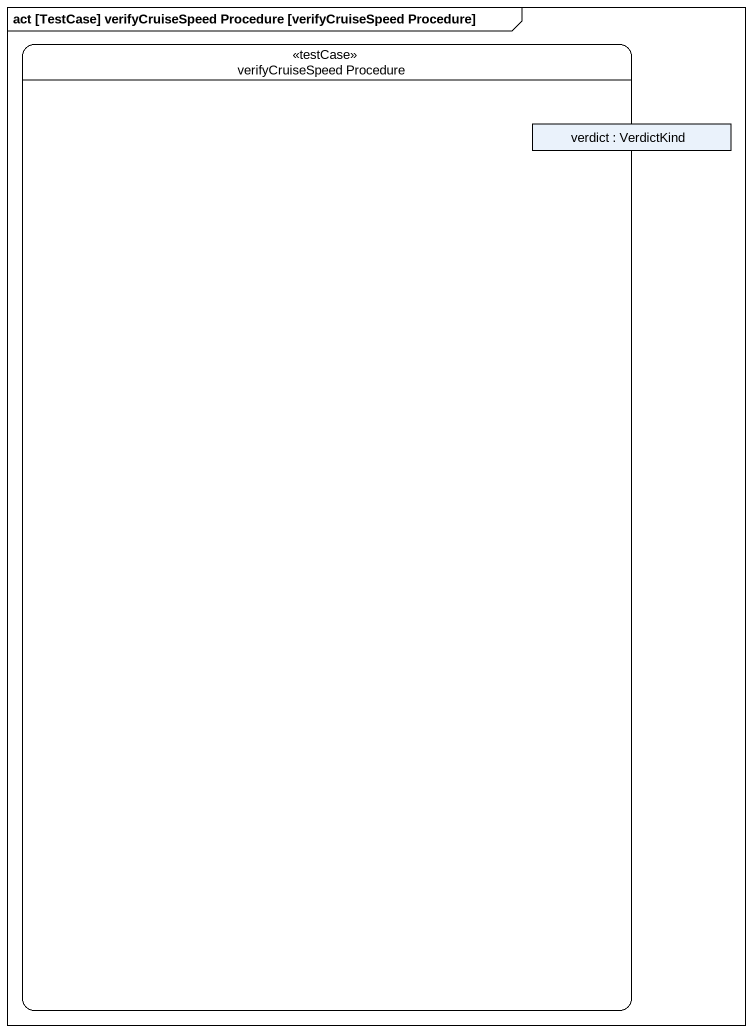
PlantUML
@startuml
mainframe act [TestCase] verifyCruiseSpeed Procedure [verifyCruiseSpeed Procedure]
hide empty description
state "verifyCruiseSpeed Procedure" as verifyCruiseSpeed_Procedure <<testCase>> {
  state "verdict : VerdictKind" as verdict <<object>>
}
@enduml
